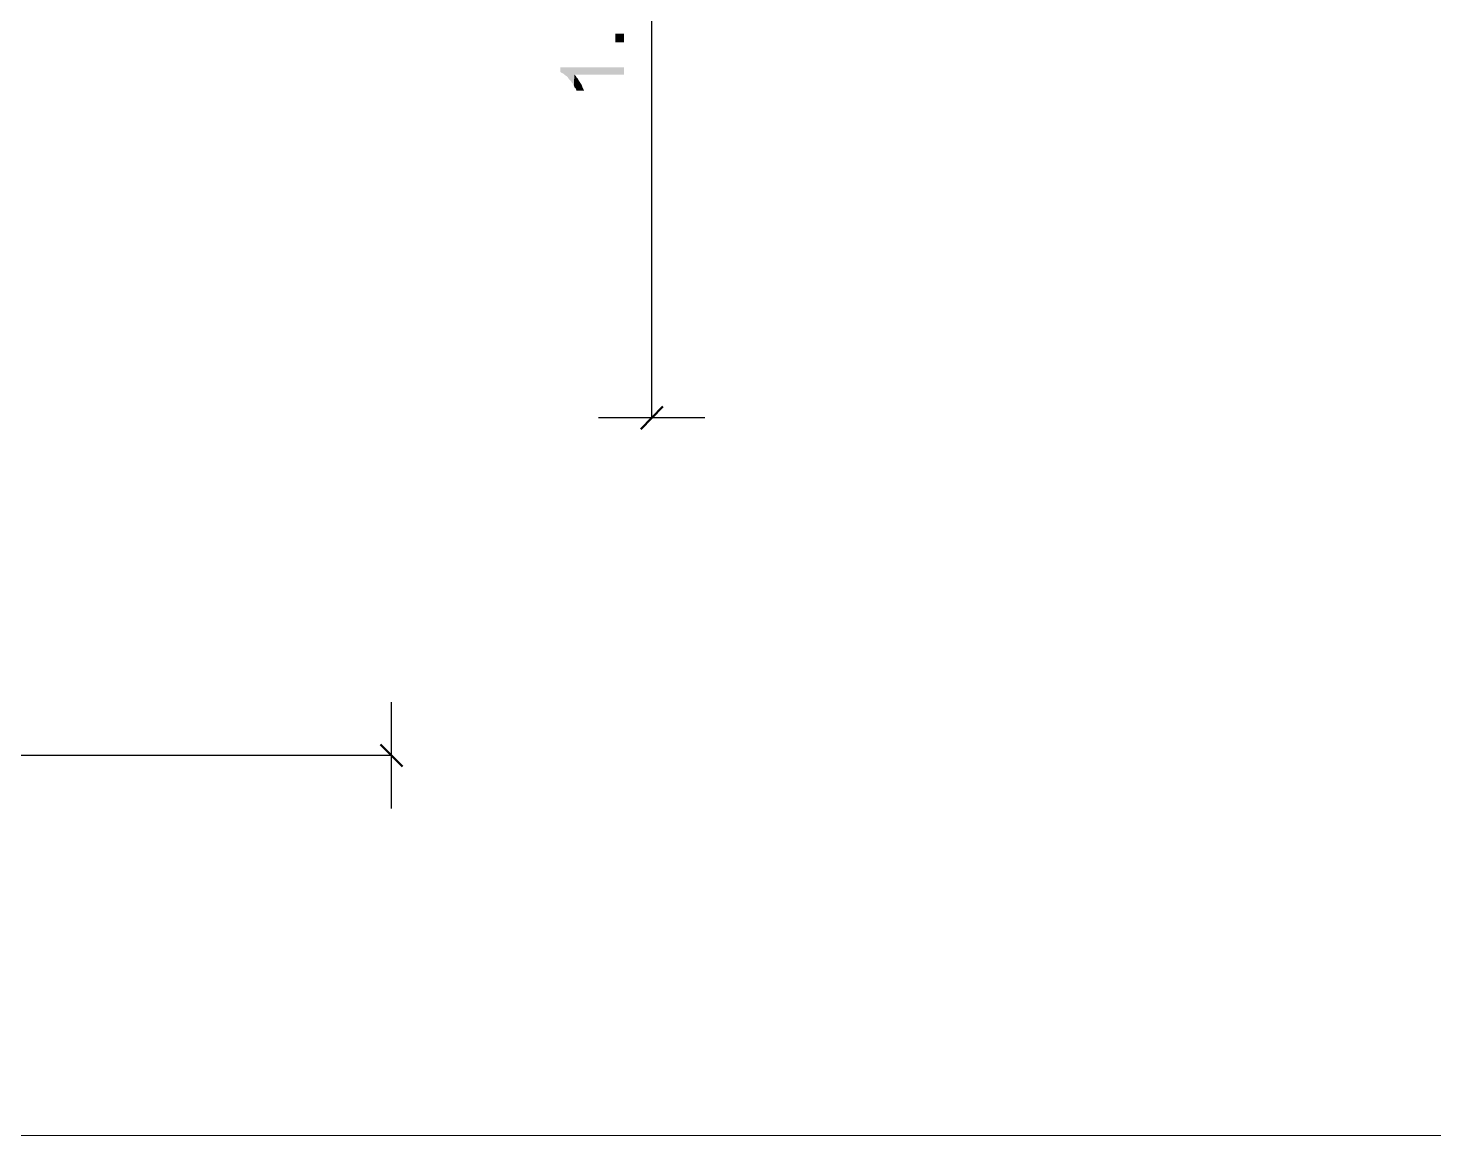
# Model space of a CAD drawing. Header units: millimetres. Extents: x 0.3 to 47.5, y 0.1 to 28.
# Drawn here: x 33.842 to 35.593, y 0.116 to 1.51 of the extents above; entities that cross this region are included whole.
import ezdxf

# ---------------------------------------------------------------- set-up
doc = ezdxf.new("R2010")
doc.units = ezdxf.units.MM
doc.layers.add('PDF _Geometria', color=7, linetype='Continuous')
doc.layers.add('PDF _Riempimenti solidi', color=7, linetype='Continuous')

msp = doc.modelspace()

# ---------------------------------------------------------------- hatches: boundary and pattern name
at = {"layer": 'PDF _Riempimenti solidi', "transparency": 33554559}
for points in [[(34.505, 1.4616), (34.505, 1.4557), (34.5058, 1.4549), (34.5075, 1.4541), (34.5092, 1.4532), (34.5108, 1.4516), (34.5125, 1.4507), (34.5142, 1.4491), (34.5158, 1.4466), (34.5167, 1.4457), (34.5183, 1.4441), (34.5192, 1.4424), (34.5208, 1.4407), (34.5217, 1.4391), (34.5225, 1.4524), (34.5842, 1.4524), (34.5842, 1.4616)], [(34.5217, 1.4391), (34.5225, 1.4366), (34.5242, 1.4349), (34.525, 1.4324), (34.5342, 1.4324), (34.5342, 1.4332), (34.5333, 1.4349), (34.5325, 1.4366), (34.5317, 1.4391), (34.5308, 1.4407), (34.5292, 1.4432), (34.5275, 1.4457), (34.5267, 1.4474), (34.525, 1.4491), (34.5242, 1.4507), (34.5225, 1.4524)]]:
    msp.add_hatch(color=256, dxfattribs=at).paths.add_polyline_path(points)

# ---------------------------------------------------------------- linework, layer by layer
at = {"layer": 'PDF _Geometria', "lineweight": 25}
msp.add_lwpolyline([(0.2517, 27.9682), (47.4858, 27.9682), (47.485, 0.1366), (0.2517, 0.1157)], close=True, dxfattribs=at)
for points in [[(34.6183, 2.0482), (34.6183, 1.0249)], [(34.685, 1.0249), (34.5525, 1.0249)], [(34.2942, 0.6707), (34.2942, 0.5382)], [(26.4992, 0.6049), (34.2942, 0.6049)]]:
    msp.add_lwpolyline(points, dxfattribs=at)
at = {"layer": 'PDF _Geometria', "lineweight": 50}
for points in [[(34.6325, 1.0391), (34.605, 1.0107)], [(34.2808, 0.6182), (34.3083, 0.5907)]]:
    msp.add_lwpolyline(points, dxfattribs=at)
at = {"layer": 'PDF _Riempimenti solidi', "lineweight": 25, "transparency": 33554559}
msp.add_solid([(34.5842, 1.4924), (34.5842, 1.5032), (34.5733, 1.4924), (34.5733, 1.5032)], dxfattribs=at)

doc.saveas('drawing.dxf')
